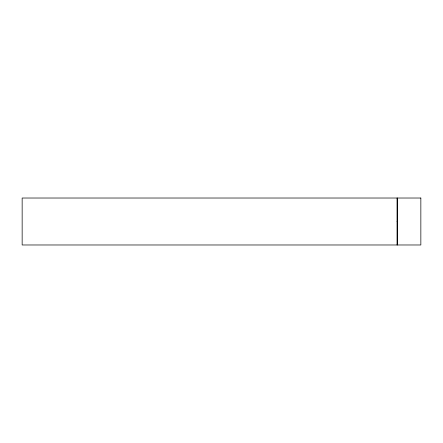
<?xml version="1.0" encoding="UTF-8"?>
<svg xmlns="http://www.w3.org/2000/svg" width="443" height="443" viewBox="0 0 443 443"><rect width="100%" height="100%" fill="white"/><g stroke="black" fill="none" stroke-linecap="round" stroke-linejoin="round"><path stroke-width="0.66" d="M397.039 221.5L397.559 221.5M397.559 198.021L397.559 244.979M397.039 198.021L397.039 244.979M420.85 198.021L22.15 198.021L22.15 244.979L420.85 244.979L420.85 198.021"/></g></svg>
